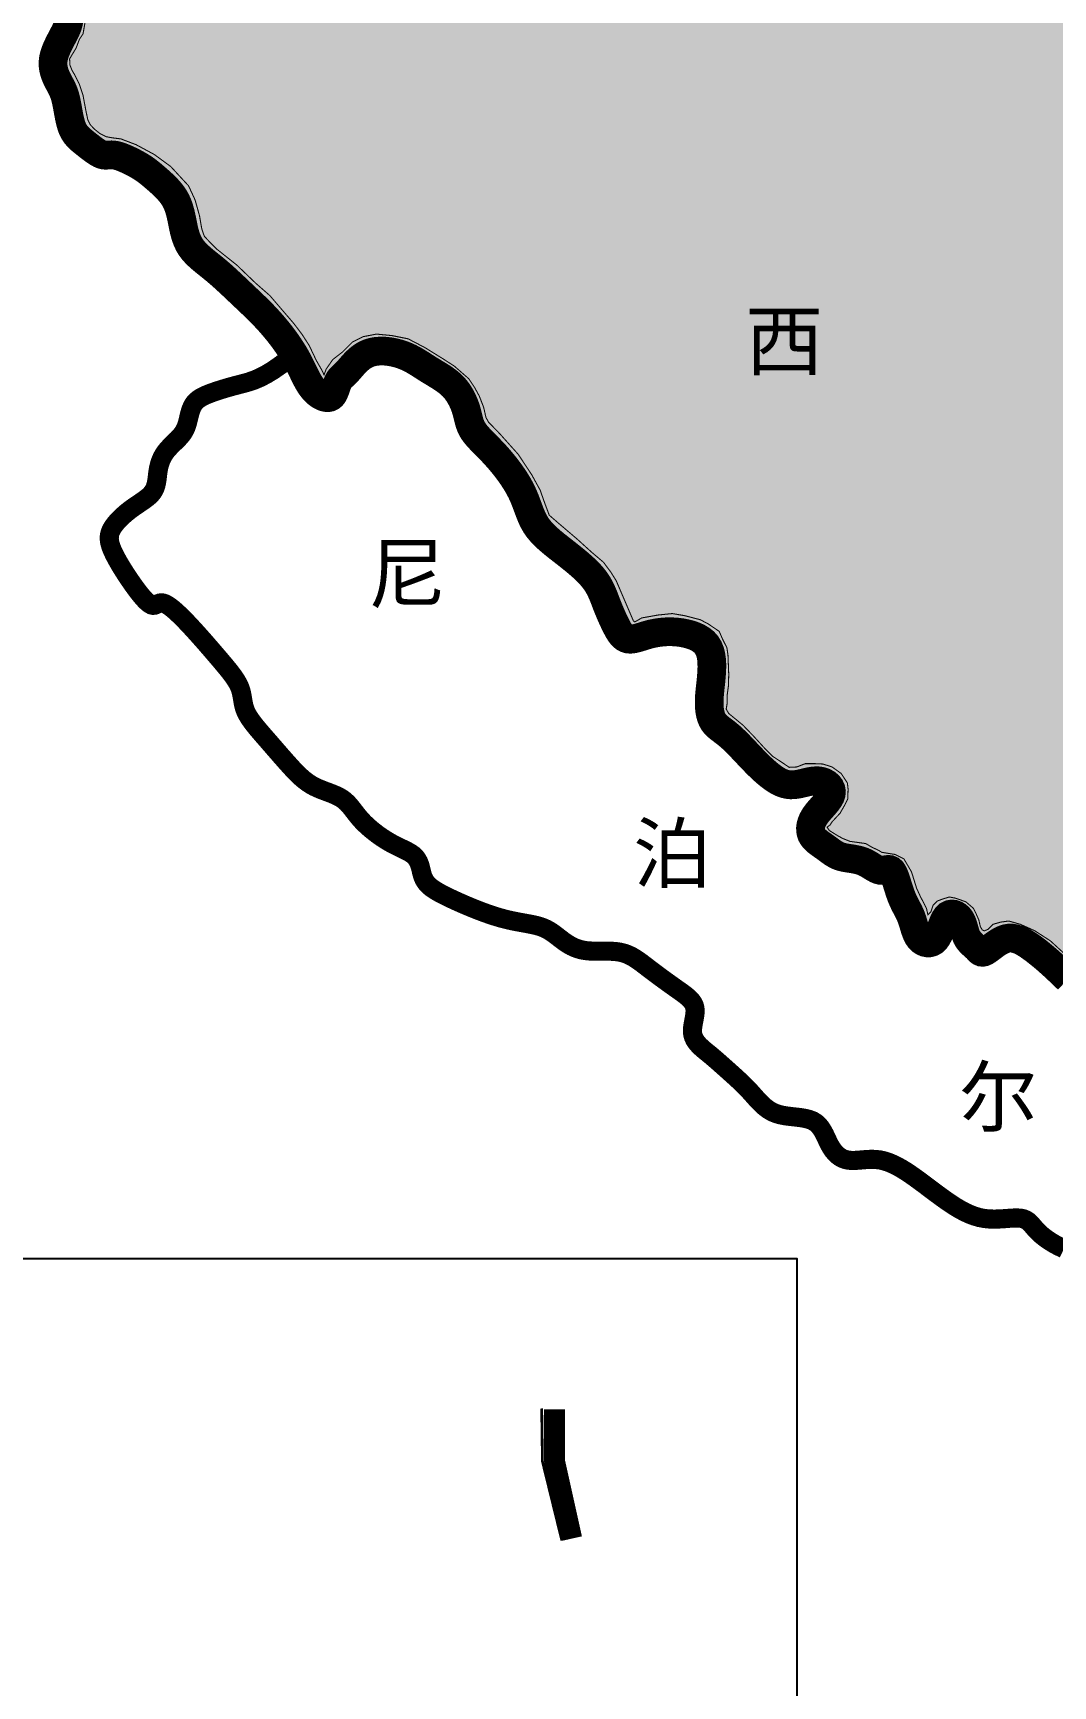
# Model space of a CAD drawing. Extents: x 13573007 to 22079938, y 2388446 to 8397471.
# Drawn here: x 14716112 to 15678597, y 3772441 to 5331814 of the extents above; entities that cross this region are included whole.
import ezdxf

# ---------------------------------------------------------------- set-up
doc = ezdxf.new("R2010")
doc.units = 0
doc.header["$MEASUREMENT"] = 0
doc.linetypes.add('ACAD_ISO10W100', pattern=[18.5, 12, -3, 0.5, -3])
for name, color, linetype in [('8大西北经济区', 221, 'CONTINUOUS'), ('BOUNDY', 13, 'CONTINUOUS'), ('TUKUANG', 7, 'CONTINUOUS'), ('注记', 7, 'CONTINUOUS'), ('片区', 3, 'CONTINUOUS'), ('边界', 7, 'CONTINUOUS')]:
    doc.layers.add(name, color=color, linetype=linetype)
doc.styles.get("Standard").update_dxf_attribs({"font": 'simhei.ttf'})

msp = doc.modelspace()

# ---------------------------------------------------------------- hatches: boundary and pattern name
at = {"layer": '8大西北经济区'}
msp.add_hatch(color=256, dxfattribs=at).paths.add_polyline_path([(14919153, 5755068), (14888689, 5726033), (14862368, 5722660), (14855619, 5671392), (14852221, 5640701), (14863694, 5574593), (14871793, 5548959), (14867743, 5487573), (14856945, 5457217), (14838723, 5446424), (14811727, 5436305), (14789456, 5464637), (14775958, 5497691), (14748962, 5484200), (14744913, 5424163), (14770211, 5389272), (14753744, 5374636), (14752394, 5349002), (14744295, 5319321), (14744295, 5290314), (14759818, 5242419), (14788838, 5225555), (14835406, 5197898), (14854978, 5172264), (14866451, 5129766), (14890072, 5106156), (14944760, 5054777), (14964517, 5032272), (14990837, 4996520), (15013784, 5016083), (15039430, 5038344), (15074524, 5028899), (15115018, 5006639), (15130541, 4970212), (15150223, 4938254), (15175195, 4900478), (15192067, 4880241), (15202865, 4868773), (15217713, 4850559), (15256182, 4802665), (15281153, 4770960), (15306124, 4773658), (15335549, 4777975), (15354222, 4759914), (15356247, 4706623), (15372444, 4679640), (15397415, 4651308), (15427111, 4629721), (15464230, 4630396), (15472329, 4618928), (15460180, 4591945), (15460855, 4572383), (15499083, 4560372), (15515709, 4546493), (15531906, 4542445), (15543379, 4512764), (15560927, 4489829), (15577974, 4509044), (15592647, 4503995), (15601420, 4491852), (15617618, 4473639), (15638519, 4487047), (15645288, 4478361), (15670934, 4466893), (15689831, 4449354), (15712778, 4436537), (15735724, 4425069), (15780942, 4412253), (15811312, 4424395), (15856153, 4411534), (15887873, 4413558), (15909469, 4419629), (15925667, 4417605), (15937815, 4406138), (15947263, 4385226), (15942539, 4359592), (15934440, 4321816), (15942539, 4296857), (15961436, 4279318), (15978308, 4333958), (15989782, 4350823), (16022851, 4371734), (16052547, 4391972), (16074143, 4400066), (16100464, 4404114), (16131509, 4391972), (16163229, 4376456), (16200349, 4360941), (16217221, 4350823), (16258390, 4328562), (16287005, 4328659), (16310356, 4324514), (16331953, 4321141), (16340389, 4287744), (16347812, 4239849), (16376833, 4229056), (16393705, 4204097), (16388981, 4158901), (16396405, 4127196), (16449721, 4115053), (16482791, 4111681), (16544207, 4103586), (16602922, 4104260), (16626423, 4119683), (16657245, 4150230), (16699763, 4181935), (16749031, 4188680), (16778051, 4200148), (16816520, 4210941), (16871862, 4243995), (16900882, 4258161), (16940026, 4262209), (16962972, 4256138), (16996042, 4252765), (17014004, 4244767), (17042230, 4227405), (17064881, 4204870), (17091877, 4183958), (17118198, 4164396), (17150556, 4178098), (17155972, 4193795), (17155972, 4226271), (17173842, 4249004), (17188463, 4264159), (17210124, 4267407), (17226369, 4257123), (17235034, 4239261), (17257556, 4231503), (17273577, 4204599), (17286825, 4217292), (17296402, 4235671), (17302531, 4230693), (17309426, 4201211), (17321619, 4195947), (17341220, 4195468), (17356543, 4209635), (17351125, 4240669), (17351125, 4268166), (17359042, 4285268), (17359607, 4314544), (17379526, 4328328), (17395232, 4297314), (17400978, 4318756), (17405309, 4346838), (17407224, 4356027), (17428357, 4369164), (17428719, 4400854), (17432893, 4460390), (17430554, 4501676), (17431361, 4547686), (17432893, 4587506), (17430978, 4616222), (17424732, 4632736), (17412234, 4660209), (17402235, 4678941), (17394736, 4700170), (17395986, 4706414), (17407227, 4707261), (17421783, 4703049), (17433275, 4710324), (17423483, 4728892), (17405694, 4746697), (17388457, 4763544), (17377348, 4788048), (17375988, 4821303), (17367239, 4863761), (17353491, 4889986), (17330994, 4913713), (17308496, 4926200), (17285999, 4932444), (17258097, 4935177), (17252320, 4922132), (17248504, 4899976), (17238841, 4883425), (17229427, 4865033), (17184003, 4853576), (17157029, 4858785), (17151252, 4849375), (17154034, 4828204), (17154248, 4810668), (17127289, 4819649), (17112270, 4833790), (17092272, 4847527), (17078524, 4850025), (17067275, 4838786), (17074870, 4818366), (17023425, 4835913), (17003533, 4840034), (16980206, 4847889), (16977286, 4873751), (16984253, 4904396), (16973537, 4923703), (16952289, 4931196), (16931042, 4948679), (16931764, 4951603), (16918016, 4977827), (16890519, 5004052), (16855523, 5005301), (16816778, 4992813), (16795530, 4992813), (16769658, 5003010), (16737456, 5006940), (16703516, 5028235), (16671957, 5043830), (16629300, 5057750), (16586757, 5076914), (16566190, 5090028), (16537467, 5091446), (16495566, 5131428), (16475569, 5158901), (16469319, 5175135), (16468070, 5182628), (16461342, 5184301), (16433149, 5182848), (16404168, 5177902), (16378251, 5175547), (16342437, 5191561), (16327608, 5213023), (16325108, 5242994), (16307947, 5259620), (16293862, 5282955), (16283870, 5308754), (16265478, 5342178), (16267150, 5362567), (16292564, 5378945), (16297612, 5412829), (16289929, 5433385), (16299928, 5449619), (16312683, 5480019), (16285291, 5492000), (16288437, 5514324), (16282290, 5545312), (16285919, 5561182), (16300969, 5566163), (16319576, 5572099), (16329473, 5581596), (16337391, 5611670), (16334190, 5633558), (16317200, 5642139), (16300573, 5656384), (16306739, 5670743), (16328953, 5680671), (16309891, 5703738), (16295537, 5709887), (16274520, 5719110), (16231715, 5733969), (16205952, 5760951), (16186729, 5774017), (16135722, 5779909), (16099654, 5783656), (16052806, 5789132), (15995404, 5794050), (15958421, 5794895), (15914677, 5792397), (15893429, 5781158), (15876704, 5761124), (15847123, 5744459), (15807448, 5730973), (15776253, 5756239), (15738479, 5756823), (15679705, 5752436), (15644356, 5742309), (15607380, 5735483), (15589340, 5739581), (15552848, 5748187), (15531528, 5755564), (15494216, 5772366), (15474946, 5815397), (15450321, 5831603), (15430467, 5837736), (15408809, 5842787), (15391844, 5836654), (15370186, 5824387), (15338420, 5807790), (15316401, 5799492), (15284238, 5806199), (15241743, 5832423), (15224245, 5839916), (15199632, 5847180), (15176751, 5864891), (15155504, 5872384), (15129965, 5867385), (15111759, 5853652), (15093233, 5833920), (15074894, 5814134), (15057428, 5792894), (15037632, 5766998), (15030937, 5761469), (14997751, 5750995), (14977374, 5750995), (14944479, 5753613), (14924393, 5755941), (14911783, 5735018)])

# ---------------------------------------------------------------- linework, layer by layer
at = {"layer": 'BOUNDY', "linetype": 'Continuous', "ltscale": 5, "const_width": 27075, "flags": 128}
msp.add_lwpolyline([(14750024, 5345818), (14749960, 5344106), (14749750, 5342403), (14749388, 5340700), (14748884, 5338986), (14748253, 5337252), (14747508, 5335486), (14746665, 5333677), (14745736, 5331814), (14744736, 5329888), (14743680, 5327886), (14742584, 5325803), (14741472, 5323655), (14740371, 5321460), (14739307, 5319238), (14738308, 5317009), (14737400, 5314793), (14736609, 5312609), (14735962, 5310477), (14735480, 5308413), (14735158, 5306417), (14734985, 5304486), (14734950, 5302615), (14735043, 5300800), (14735253, 5299039), (14735569, 5297327), (14735980, 5295660), (14736475, 5294035), (14737045, 5292446), (14737678, 5290889), (14738364, 5289358), (14739093, 5287848), (14739853, 5286354), (14740634, 5284871), (14741425, 5283394), (14742218, 5281911), (14743005, 5280388), (14743782, 5278783), (14744543, 5277056), (14745283, 5275167), (14745996, 5273073), (14746677, 5270735), (14747322, 5268111), (14747929, 5265182), (14748517, 5262012), (14749108, 5258686), (14749726, 5255288), (14750394, 5251905), (14751134, 5248622), (14751970, 5245523), (14752924, 5242694), (14754015, 5240197), (14755242, 5237999), (14756600, 5236047), (14758084, 5234284), (14759689, 5232657), (14761410, 5231109), (14763241, 5229586), (14765177, 5228032), (14767207, 5226412), (14769303, 5224759), (14771427, 5223127), (14773545, 5221569), (14775620, 5220138), (14777617, 5218888), (14779501, 5217872), (14781236, 5217142), (14782803, 5216730), (14784250, 5216577), (14785639, 5216600), (14787035, 5216720), (14788502, 5216854), (14790104, 5216920), (14791904, 5216838), (14793966, 5216526), (14796331, 5215925), (14798948, 5215059), (14801741, 5213978), (14804637, 5212728), (14807561, 5211358), (14810439, 5209915), (14813196, 5208447), (14815757, 5207002), (14818070, 5205614), (14820169, 5204269), (14822108, 5202937), (14823942, 5201591), (14825727, 5200202), (14827519, 5198742), (14829371, 5197183), (14831340, 5195496), (14833462, 5193661), (14835702, 5191684), (14838007, 5189580), (14840323, 5187363), (14842595, 5185046), (14844772, 5182645), (14846799, 5180172), (14848622, 5177642), (14850203, 5175067), (14851557, 5172442), (14852715, 5169759), (14853708, 5167014), (14854566, 5164197), (14855319, 5161302), (14855999, 5158323), (14856635, 5155252), (14857260, 5152088), (14857916, 5148857), (14858648, 5145591), (14859498, 5142321), (14860513, 5139080), (14861734, 5135899), (14863208, 5132810), (14864977, 5129845), (14867071, 5127024), (14869463, 5124326), (14872109, 5121716), (14874968, 5119161), (14877997, 5116627), (14881154, 5114080), (14884395, 5111487), (14887679, 5108814), (14890969, 5106036), (14894260, 5103161), (14897552, 5100204), (14900843, 5097181), (14904135, 5094109), (14907427, 5091002), (14910720, 5087878), (14914014, 5084752), (14917308, 5081635), (14920599, 5078514), (14923883, 5075372), (14927157, 5072190), (14930416, 5068953), (14933658, 5065641), (14936877, 5062238), (14940072, 5058725), (14943234, 5055092), (14946343, 5051358), (14949378, 5047551), (14952315, 5043696), (14955131, 5039819), (14957803, 5035947), (14960309, 5032107), (14962626, 5028325), (14964739, 5024626), (14966667, 5021032), (14968437, 5017562), (14970076, 5014236), (14971612, 5011075), (14973071, 5008098), (14974480, 5005326), (14975868, 5002778), (14977256, 5000469), (14978651, 4998392), (14980055, 4996532), (14981472, 4994877), (14982901, 4993414), (14984347, 4992129), (14985812, 4991009), (14987297, 4990041), (14988800, 4989219), (14990306, 4988562), (14991794, 4988098), (14993243, 4987853), (14994633, 4987856), (14995942, 4988131), (14997152, 4988708), (14998240, 4989612), (14999195, 4990853), (15000035, 4992373), (15000786, 4994095), (15001476, 4995942), (15002130, 4997840), (15002775, 4999711), (15003438, 5001479), (15004145, 5003068), (15004921, 5004427), (15005777, 5005606), (15006726, 5006678), (15007778, 5007719), (15008942, 5008802), (15010231, 5010003), (15011655, 5011395), (15013224, 5013053), (15014951, 5015022), (15016851, 5017231), (15018943, 5019578), (15021244, 5021962), (15023773, 5024283), (15026547, 5026439), (15029583, 5028328), (15032900, 5029851), (15036501, 5030929), (15040333, 5031574), (15044328, 5031822), (15048420, 5031708), (15052539, 5031268), (15056620, 5030537), (15060594, 5029551), (15064395, 5028346), (15067971, 5026955), (15071345, 5025407), (15074556, 5023733), (15077643, 5021958), (15080644, 5020113), (15083598, 5018225), (15086546, 5016323), (15089525, 5014434), (15092562, 5012578), (15095632, 5010734), (15098699, 5008872), (15101725, 5006962), (15104674, 5004974), (15107506, 5002878), (15110187, 5000644), (15112678, 4998241), (15114949, 4995652), (15117001, 4992907), (15118840, 4990049), (15120473, 4987120), (15121908, 4984163), (15123152, 4981219), (15124212, 4978333), (15125095, 4975545), (15125818, 4972888), (15126438, 4970348), (15127023, 4967900), (15127640, 4965519), (15128356, 4963181), (15129239, 4960861), (15130355, 4958534), (15131772, 4956176), (15133540, 4953761), (15135637, 4951265), (15138025, 4948663), (15140665, 4945930), (15143517, 4943041), (15146544, 4939971), (15149707, 4936696), (15152965, 4933190), (15156280, 4929439), (15159602, 4925473), (15162883, 4921334), (15166071, 4917061), (15169118, 4912695), (15171972, 4908279), (15174586, 4903851), (15176907, 4899453), (15178910, 4895122), (15180656, 4890873), (15182232, 4886721), (15183722, 4882676), (15185211, 4878752), (15186786, 4874961), (15188530, 4871316), (15190530, 4867828), (15192851, 4864503), (15195481, 4861318), (15198387, 4858244), (15201539, 4855249), (15204903, 4852304), (15208448, 4849379), (15212143, 4846442), (15215955, 4843466), (15219847, 4840425), (15223765, 4837326), (15227647, 4834181), (15231434, 4831003), (15235064, 4827803), (15238478, 4824594), (15241615, 4821388), (15244415, 4818198), (15246836, 4815035), (15248913, 4811899), (15250699, 4808792), (15252247, 4805713), (15253611, 4802662), (15254843, 4799640), (15255998, 4796646), (15257127, 4793681), (15258275, 4790747), (15259447, 4787853), (15260636, 4785013), (15261838, 4782239), (15263047, 4779542), (15264258, 4776937), (15265466, 4774434), (15266666, 4772046), (15267856, 4769788), (15269056, 4767689), (15270287, 4765777), (15271574, 4764084), (15272939, 4762639), (15274404, 4761472), (15275994, 4760614), (15277731, 4760095), (15279632, 4759930), (15281697, 4760078), (15283917, 4760482), (15286286, 4761084), (15288797, 4761828), (15291443, 4762657), (15294217, 4763514), (15297111, 4764342), (15300121, 4765092), (15303244, 4765741), (15306481, 4766273), (15309831, 4766671), (15313295, 4766920), (15316872, 4767004), (15320562, 4766907), (15324366, 4766614), (15328268, 4766105), (15332201, 4765362), (15336079, 4764359), (15339822, 4763074), (15343344, 4761483), (15346563, 4759565), (15349396, 4757296), (15351759, 4754652), (15353594, 4751628), (15354940, 4748283), (15355860, 4744693), (15356419, 4740936), (15356680, 4737086), (15356706, 4733220), (15356562, 4729416), (15356312, 4725748), (15356010, 4722277), (15355683, 4718992), (15355349, 4715867), (15355025, 4712876), (15354729, 4709991), (15354479, 4707185), (15354292, 4704433), (15354187, 4701707), (15354180, 4698989), (15354287, 4696298), (15354522, 4693659), (15354899, 4691100), (15355433, 4688647), (15356137, 4686327), (15357026, 4684167), (15358115, 4682192), (15359413, 4680416), (15360913, 4678791), (15362601, 4677255), (15364465, 4675745), (15366492, 4674200), (15368671, 4672557), (15370987, 4670755), (15373429, 4668731), (15375982, 4666443), (15378623, 4663924), (15381328, 4661227), (15384071, 4658407), (15386828, 4655515), (15389574, 4652605), (15392285, 4649731), (15394934, 4646945), (15397505, 4644292), (15400000, 4641779), (15402432, 4639403), (15404810, 4637164), (15407146, 4635060), (15409449, 4633088), (15411731, 4631248), (15414003, 4629537), (15416276, 4627957), (15418566, 4626531), (15420890, 4625283), (15423267, 4624238), (15425714, 4623421), (15428247, 4622858), (15430885, 4622574), (15433644, 4622594), (15436533, 4622923), (15439525, 4623485), (15442582, 4624183), (15445669, 4624921), (15448748, 4625602), (15451784, 4626130), (15454739, 4626408), (15457577, 4626339), (15460257, 4625852), (15462719, 4624969), (15464899, 4623736), (15466733, 4622199), (15468157, 4620406), (15469107, 4618404), (15469518, 4616237), (15469327, 4613954), (15468501, 4611594), (15467134, 4609175), (15465353, 4606706), (15463283, 4604199), (15461050, 4601663), (15458781, 4599109), (15456602, 4596548), (15454637, 4593990), (15452993, 4591446), (15451689, 4588934), (15450721, 4586472), (15450089, 4584076), (15449791, 4581766), (15449823, 4579559), (15450185, 4577473), (15450874, 4575525), (15451880, 4573728), (15453160, 4572066), (15454663, 4570517), (15456337, 4569062), (15458132, 4567677), (15459995, 4566342), (15461877, 4565035), (15463725, 4563735), (15465503, 4562428), (15467230, 4561129), (15468940, 4559862), (15470666, 4558650), (15472442, 4557516), (15474301, 4556482), (15476278, 4555573), (15478406, 4554811), (15480707, 4554206), (15483154, 4553721), (15485713, 4553302), (15488344, 4552900), (15491010, 4552463), (15493676, 4551938), (15496302, 4551276), (15498853, 4550424), (15501298, 4549352), (15503633, 4548122), (15505862, 4546813), (15507988, 4545508), (15510014, 4544288), (15511944, 4543235), (15513781, 4542430), (15515529, 4541955), (15517190, 4541854), (15518769, 4542026), (15520270, 4542333), (15521695, 4542637), (15523050, 4542798), (15524337, 4542680), (15525560, 4542143), (15526724, 4541049), (15527833, 4539304), (15528902, 4536983), (15529947, 4534209), (15530983, 4531102), (15532027, 4527781), (15533094, 4524369), (15534200, 4520984), (15535360, 4517748), (15536585, 4514753), (15537856, 4511977), (15539147, 4509371), (15540435, 4506887), (15541695, 4504473), (15542901, 4502081), (15544030, 4499660), (15545055, 4497162), (15545965, 4494555), (15546795, 4491878), (15547593, 4489186), (15548408, 4486537), (15549286, 4483988), (15550275, 4481595), (15551425, 4479414), (15552781, 4477503), (15554376, 4475914), (15556166, 4474685), (15558096, 4473848), (15560104, 4473439), (15562134, 4473491), (15564127, 4474037), (15566023, 4475112), (15567766, 4476748), (15569313, 4478948), (15570694, 4481590), (15571959, 4484519), (15573155, 4487581), (15574330, 4490622), (15575531, 4493487), (15576807, 4496022), (15578206, 4498073), (15579759, 4499520), (15581431, 4500378), (15583171, 4500697), (15584928, 4500527), (15586648, 4499917), (15588282, 4498918), (15589778, 4497577), (15591083, 4495947), (15592165, 4494076), (15593056, 4492021), (15593808, 4489838), (15594474, 4487585), (15595103, 4485318), (15595749, 4483093), (15596461, 4480967), (15597292, 4478998), (15598278, 4477228), (15599394, 4475644), (15600603, 4474220), (15601865, 4472929), (15603141, 4471744), (15604393, 4470640), (15605581, 4469588), (15606666, 4468563), (15607625, 4467553), (15608498, 4466603), (15609339, 4465773), (15610204, 4465124), (15611146, 4464716), (15612222, 4464610), (15613485, 4464865), (15614991, 4465542), (15616778, 4466670), (15618825, 4468154), (15621091, 4469869), (15623537, 4471688), (15626126, 4473486), (15628818, 4475137), (15631573, 4476514), (15634354, 4477493), (15637129, 4477974), (15639903, 4477972), (15642688, 4477527), (15645497, 4476679), (15648341, 4475469), (15651233, 4473939), (15654186, 4472129), (15657212, 4470079), (15660316, 4467830), (15663478, 4465416), (15666667, 4462872), (15669857, 4460229), (15673018, 4457523), (15676123, 4454787), (15679142, 4452055), (15682047, 4449359), (15684821, 4446728), (15687490, 4444165), (15690092, 4441665), (15692663, 4439225)], dxfattribs=at)
at = {"layer": 'BOUNDY', "linetype": 'Continuous', "ltscale": 5, "const_width": 18050}
msp.add_lwpolyline([(14958433, 5025447), (14950054, 5018888), (14942609, 5013699), (14935985, 5009686), (14930072, 5006651), (14924757, 5004399), (14919929, 5002735), (14915478, 5001462), (14911290, 5000386), (14907273, 4999341), (14903412, 4998297), (14899708, 4997253), (14896165, 4996209), (14892786, 4995164), (14889572, 4994120), (14886527, 4993076), (14883654, 4992032), (14880955, 4990983), (14878436, 4989907), (14876102, 4988777), (14873958, 4987565), (14872010, 4986244), (14870264, 4984787), (14868725, 4983168), (14867397, 4981357), (14866281, 4979342), (14865347, 4977159), (14864560, 4974855), (14863885, 4972481), (14863286, 4970086), (14862727, 4967717), (14862174, 4965425), (14861591, 4963257), (14860947, 4961252), (14860227, 4959392), (14859420, 4957653), (14858514, 4956006), (14857500, 4954424), (14856366, 4952881), (14855102, 4951348), (14853696, 4949799), (14852146, 4948210), (14850484, 4946575), (14848752, 4944892), (14846990, 4943156), (14845238, 4941366), (14843539, 4939519), (14841932, 4937613), (14840458, 4935644), (14839150, 4933610), (14838005, 4931514), (14837013, 4929358), (14836162, 4927145), (14835442, 4924877), (14834841, 4922558), (14834349, 4920190), (14833956, 4917776), (14833641, 4915321), (14833357, 4912845), (14833045, 4910368), (14832649, 4907914), (14832112, 4905502), (14831376, 4903157), (14830384, 4900898), (14829079, 4898748), (14827421, 4896719), (14825443, 4894788), (14823192, 4892923), (14820718, 4891090), (14818070, 4889257), (14815297, 4887392), (14812448, 4885461), (14809571, 4883432), (14806715, 4881283), (14803921, 4879027), (14801231, 4876690), (14798685, 4874295), (14796324, 4871868), (14794189, 4869433), (14792321, 4867014), (14790760, 4864636), (14789541, 4862311), (14788674, 4860002), (14788160, 4857661), (14788002, 4855238), (14788204, 4852685), (14788768, 4849952), (14789696, 4846990), (14790992, 4843752), (14792649, 4840206), (14794621, 4836402), (14796854, 4832408), (14799295, 4828291), (14801887, 4824120), (14804578, 4819963), (14807312, 4815887), (14810035, 4811961), (14812699, 4808248), (14815279, 4804800), (14817755, 4801661), (14820109, 4798879), (14822321, 4796499), (14824372, 4794568), (14826244, 4793132), (14827918, 4792237), (14829387, 4791898), (14830701, 4792005), (14831922, 4792416), (14833114, 4792991), (14834338, 4793587), (14835657, 4794064), (14837135, 4794280), (14838833, 4794093), (14840801, 4793391), (14843038, 4792175), (14845531, 4790475), (14848267, 4788321), (14851231, 4785742), (14854410, 4782770), (14857791, 4779433), (14861359, 4775761), (14865096, 4771791), (14868958, 4767585), (14872896, 4763210), (14876861, 4758734), (14880804, 4754226), (14884677, 4749753), (14888430, 4745384), (14892014, 4741186), (14895386, 4737212), (14898520, 4733455), (14901399, 4729895), (14904003, 4726508), (14906313, 4723274), (14908311, 4720171), (14909976, 4717176), (14911290, 4714268), (14912253, 4711426), (14912944, 4708630), (14913461, 4705861), (14913902, 4703100), (14914365, 4700329), (14914947, 4697528), (14915747, 4694677), (14916863, 4691759), (14918368, 4688758), (14920234, 4685678), (14922411, 4682528), (14924846, 4679315), (14927488, 4676048), (14930286, 4672734), (14933186, 4669383), (14936139, 4666001), (14939098, 4662600), (14942050, 4659196), (14944985, 4655808), (14947896, 4652455), (14950774, 4649157), (14953611, 4645933), (14956399, 4642800), (14959130, 4639780), (14961802, 4636888), (14964442, 4634134), (14967082, 4631528), (14969755, 4629076), (14972492, 4626788), (14975328, 4624671), (14978295, 4622734), (14981424, 4620984), (14984734, 4619419), (14988174, 4617996), (14991679, 4616660), (14995184, 4615356), (14998624, 4614031), (15001934, 4612630), (15005047, 4611098), (15007899, 4609381), (15010449, 4607439), (15012751, 4605284), (15014884, 4602944), (15016927, 4600447), (15018960, 4597819), (15021060, 4595088), (15023308, 4592281), (15025781, 4589425), (15028538, 4586548), (15031551, 4583682), (15034770, 4580859), (15038148, 4578112), (15041634, 4575475), (15045180, 4572978), (15048737, 4570656), (15052256, 4568540), (15055691, 4566651), (15059009, 4564958), (15062180, 4563417), (15065174, 4561985), (15067961, 4560618), (15070512, 4559273), (15072796, 4557906), (15074783, 4556474), (15076455, 4554943), (15077838, 4553319), (15078971, 4551620), (15079892, 4549860), (15080638, 4548057), (15081249, 4546227), (15081761, 4544386), (15082214, 4542551), (15082645, 4540734), (15083096, 4538939), (15083606, 4537166), (15084217, 4535415), (15084970, 4533686), (15085904, 4531978), (15087062, 4530292), (15088484, 4528628), (15090208, 4526982), (15092258, 4525335), (15094657, 4523668), (15097426, 4521956), (15100586, 4520180), (15104160, 4518316), (15108170, 4516344), (15112637, 4514241), (15117564, 4511998), (15122881, 4509661), (15128496, 4507286), (15134322, 4504930), (15140267, 4502649), (15146242, 4500502), (15152157, 4498546), (15157923, 4496837), (15163461, 4495413), (15168747, 4494234), (15173766, 4493239), (15178504, 4492370), (15182949, 4491566), (15187086, 4490767), (15190902, 4489914), (15194383, 4488947), (15197528, 4487820), (15200378, 4486540), (15202989, 4485129), (15205414, 4483610), (15207710, 4482004), (15209929, 4480332), (15212126, 4478617), (15214356, 4476881), (15216667, 4475146), (15219091, 4473451), (15221650, 4471831), (15224371, 4470325), (15227276, 4468972), (15230391, 4467809), (15233739, 4466874), (15237347, 4466206), (15241221, 4465822), (15245310, 4465659), (15249543, 4465633), (15253851, 4465659), (15258165, 4465654), (15262415, 4465533), (15266532, 4465214), (15270447, 4464611), (15274111, 4463662), (15277555, 4462383), (15280831, 4460811), (15283989, 4458985), (15287083, 4456941), (15290162, 4454717), (15293280, 4452350), (15296487, 4449878), (15299819, 4447335), (15303256, 4444750), (15306761, 4442146), (15310296, 4439548), (15313826, 4436982), (15317313, 4434472), (15320721, 4432042), (15324014, 4429719), (15327151, 4427514), (15330088, 4425393), (15332774, 4423311), (15335161, 4421220), (15337199, 4419075), (15338840, 4416829), (15340035, 4414436), (15340734, 4411851), (15340921, 4409043), (15340702, 4406050), (15340216, 4402926), (15339602, 4399726), (15338999, 4396505), (15338546, 4393316), (15338382, 4390214), (15338644, 4387254), (15339436, 4384477), (15340709, 4381876), (15342380, 4379434), (15344363, 4377130), (15346575, 4374946), (15348932, 4372863), (15351348, 4370861), (15353740, 4368922), (15356041, 4367026), (15358264, 4365154), (15360439, 4363288), (15362593, 4361409), (15364759, 4359497), (15366966, 4357533), (15369243, 4355498), (15371622, 4353374), (15374121, 4351145), (15376727, 4348809), (15379415, 4346371), (15382159, 4343831), (15384937, 4341194), (15387722, 4338461), (15390491, 4335636), (15393219, 4332722), (15395896, 4329731), (15398564, 4326725), (15401282, 4323772), (15404105, 4320945), (15407092, 4318314), (15410300, 4315949), (15413784, 4313921), (15417604, 4312301), (15421786, 4311127), (15426240, 4310304), (15430847, 4309703), (15435486, 4309198), (15440038, 4308660), (15444384, 4307961), (15448402, 4306975), (15451975, 4305572), (15455016, 4303662), (15457577, 4301304), (15459747, 4298593), (15461612, 4295623), (15463260, 4292490), (15464777, 4289288), (15466250, 4286115), (15467767, 4283063), (15469402, 4280217), (15471181, 4277613), (15473118, 4275276), (15475227, 4273230), (15477521, 4271499), (15480013, 4270108), (15482718, 4269082), (15485649, 4268444), (15488812, 4268197), (15492188, 4268252), (15495748, 4268497), (15499467, 4268821), (15503316, 4269112), (15507268, 4269260), (15511297, 4269151), (15515375, 4268676), (15519477, 4267750), (15523590, 4266399), (15527703, 4264678), (15531805, 4262643), (15535886, 4260346), (15539933, 4257842), (15543938, 4255186), (15547887, 4252432), (15551777, 4249628), (15555620, 4246791), (15559436, 4243932), (15563244, 4241062), (15567063, 4238192), (15570911, 4235333), (15574809, 4232496), (15578775, 4229691), (15582825, 4226938), (15586965, 4224282), (15591197, 4221778), (15595525, 4219481), (15599950, 4217445), (15604476, 4215725), (15609106, 4214374), (15613842, 4213448), (15618672, 4212973), (15623527, 4212864), (15628322, 4213012), (15632972, 4213303), (15637394, 4213627), (15641503, 4213872), (15645215, 4213927), (15648445, 4213680), (15651145, 4213045), (15653409, 4212034), (15655368, 4210686), (15657154, 4209039), (15658896, 4207131), (15660724, 4205000), (15662771, 4202684), (15665166, 4200221), (15668016, 4197651), (15671331, 4195022), (15675098, 4192381), (15679303, 4189779), (15683933, 4187263), (15688974, 4184884)], dxfattribs=at)
at = {"layer": 'BOUNDY', "linetype": 'Continuous', "const_width": 19656}
msp.add_lwpolyline([(15224518, 3911427), (15208238, 3984601), (15208238, 4033368)], dxfattribs=at)
at = {"layer": 'TUKUANG'}
msp.add_lwpolyline([(13573007, 2388446), (15437310, 2388446), (15437310, 4175276), (13573007, 4175276)], close=True, dxfattribs=at)
at = {"layer": '片区', "color": 51, "const_width": 1000, "flags": 128}
msp.add_lwpolyline([(14765714, 5345125), (14763311, 5331061), (14759867, 5325912), (14756783, 5317682), (14753006, 5311506), (14750603, 5307383), (14750950, 5301549), (14753006, 5296407), (14755061, 5292977), (14759854, 5283433), (14763284, 5273134), (14764659, 5265588), (14766034, 5258385), (14767756, 5250148), (14770159, 5245341), (14773937, 5241226), (14779090, 5237111), (14785271, 5234023), (14790757, 5232988), (14799007, 5231961), (14813424, 5226470), (14830591, 5217205), (14846050, 5205887), (14862870, 5187701), (14869051, 5174314), (14873176, 5159565), (14875352, 5146972), (14877754, 5140103), (14882560, 5134961), (14889782, 5127751), (14908324, 5113002), (14925838, 5096185), (14939562, 5084175), (14962229, 5057758), (14969784, 5047802), (14976659, 5037168), (14983521, 5022754), (14989021, 5013148), (14990729, 5009375), (14992798, 5014867), (14998979, 5023789), (15008244, 5030992), (15017521, 5040256), (15027814, 5045406), (15040175, 5047802), (15054606, 5046433), (15070051, 5043345), (15085856, 5035107), (15103023, 5024473), (15113663, 5017613), (15127332, 5005665), (15132832, 4997427), (15137291, 4989197), (15141416, 4978556), (15143472, 4969292), (15145874, 4964835), (15156527, 4953851), (15174041, 4934296), (15186737, 4915082), (15194639, 4900668), (15198764, 4889000), (15203223, 4876990), (15211126, 4870129), (15229668, 4854347), (15243137, 4842134), (15254471, 4832527), (15261346, 4823263), (15266498, 4815025), (15282638, 4777283), (15284013, 4776257), (15290527, 4780029), (15305986, 4782775), (15319375, 4784144), (15331389, 4782091), (15345820, 4778310), (15353028, 4774538), (15363668, 4767335), (15366765, 4760131), (15370890, 4751894), (15371918, 4745033), (15372652, 4726590), (15372305, 4715606), (15371277, 4708061), (15371277, 4700166), (15370249, 4693990), (15372652, 4689875), (15386041, 4678891), (15395666, 4668942), (15406652, 4656932), (15414208, 4649387), (15423139, 4643553), (15429653, 4639088), (15436862, 4639430), (15444765, 4642518), (15454376, 4642518), (15461598, 4642176), (15470182, 4639430), (15478765, 4633254), (15484599, 4624332), (15485280, 4618506), (15484946, 4609241), (15481849, 4603065), (15477737, 4595854), (15470275, 4587764), (15468219, 4584676), (15465469, 4582615), (15467525, 4579527), (15475762, 4574385), (15480234, 4571981), (15487095, 4569236), (15501859, 4567174), (15507706, 4563744), (15514221, 4560656), (15516971, 4558944), (15523151, 4557910), (15529679, 4556883), (15537916, 4552768), (15545138, 4540416), (15549943, 4524975), (15553374, 4517422), (15559208, 4506104), (15560583, 4499928), (15563333, 4502666), (15565389, 4508842), (15569513, 4512965), (15575013, 4515018), (15580847, 4516737), (15586334, 4515711), (15596292, 4512280), (15603514, 4506104), (15605917, 4501297), (15608653, 4495121), (15610028, 4488944), (15611751, 4485856), (15613806, 4484829), (15617250, 4486198), (15622056, 4491006), (15629265, 4493059), (15636820, 4494094), (15647807, 4491006), (15661543, 4484829), (15676174, 4475378), (15700897, 4452727)], dxfattribs=at)
at = {"layer": '边界', "linetype": 'ACAD_ISO10W100', "ltscale": 0.5, "const_width": 4000, "flags": 128}
msp.add_lwpolyline([(14971193, 5035571), (14958602, 5025670), (14947991, 5017970), (14939100, 5012157), (14931667, 5007916), (14925430, 5004933), (14920129, 5002893), (14915502, 5001482), (14911290, 5000386), (14907273, 4999341), (14903412, 4998297), (14899708, 4997253), (14896165, 4996209), (14892786, 4995164), (14889572, 4994120), (14886527, 4993076), (14883654, 4992032), (14880955, 4990983), (14878436, 4989907), (14876102, 4988777), (14873958, 4987565), (14872010, 4986244), (14870264, 4984787), (14868725, 4983168), (14867397, 4981357), (14866281, 4979342), (14865347, 4977159), (14864560, 4974855), (14863885, 4972481), (14863286, 4970086), (14862727, 4967717), (14862174, 4965425), (14861591, 4963257), (14860947, 4961252), (14860227, 4959392), (14859420, 4957653), (14858514, 4956006), (14857500, 4954424), (14856366, 4952881), (14855102, 4951348), (14853696, 4949799), (14852146, 4948210), (14850484, 4946575), (14848752, 4944892), (14846990, 4943156), (14845238, 4941366), (14843539, 4939519), (14841932, 4937613), (14840458, 4935644), (14839150, 4933610), (14838005, 4931514), (14837013, 4929358), (14836162, 4927145), (14835442, 4924877), (14834841, 4922558), (14834349, 4920190), (14833956, 4917776), (14833641, 4915321), (14833357, 4912845), (14833045, 4910368), (14832649, 4907914), (14832112, 4905502), (14831376, 4903157), (14830384, 4900898), (14829079, 4898748), (14827421, 4896719), (14825443, 4894788), (14823192, 4892923), (14820718, 4891090), (14818070, 4889257), (14815297, 4887392), (14812448, 4885461), (14809571, 4883432), (14806715, 4881283), (14803921, 4879027), (14801231, 4876690), (14798685, 4874295), (14796324, 4871868), (14794189, 4869433), (14792321, 4867014), (14790760, 4864636), (14789541, 4862311), (14788674, 4860002), (14788160, 4857661), (14788002, 4855238), (14788204, 4852685), (14788768, 4849952), (14789696, 4846990), (14790992, 4843752), (14792649, 4840206), (14794621, 4836402), (14796854, 4832408), (14799295, 4828291), (14801887, 4824120), (14804578, 4819963), (14807312, 4815887), (14810035, 4811961), (14812699, 4808248), (14815279, 4804800), (14817755, 4801661), (14820109, 4798879), (14822321, 4796499), (14824372, 4794568), (14826244, 4793132), (14827918, 4792237), (14829387, 4791898), (14830701, 4792005), (14831922, 4792416), (14833114, 4792991), (14834338, 4793587), (14835657, 4794064), (14837135, 4794280), (14838833, 4794093), (14840801, 4793391), (14843038, 4792175), (14845531, 4790475), (14848267, 4788321), (14851231, 4785742), (14854410, 4782770), (14857791, 4779433), (14861359, 4775761), (14865096, 4771791), (14868958, 4767585), (14872896, 4763210), (14876861, 4758734), (14880804, 4754226), (14884677, 4749753), (14888430, 4745384), (14892014, 4741186), (14895386, 4737212), (14898520, 4733455), (14901399, 4729895), (14904003, 4726508), (14906313, 4723274), (14908311, 4720171), (14909976, 4717176), (14911290, 4714268), (14912253, 4711426), (14912944, 4708630), (14913461, 4705861), (14913902, 4703100), (14914365, 4700329), (14914947, 4697528), (14915747, 4694677), (14916863, 4691759), (14918368, 4688758), (14920234, 4685678), (14922411, 4682528), (14924846, 4679315), (14927488, 4676048), (14930286, 4672734), (14933186, 4669383), (14936139, 4666001), (14939098, 4662600), (14942050, 4659196), (14944985, 4655808), (14947896, 4652455), (14950774, 4649157), (14953611, 4645933), (14956399, 4642800), (14959130, 4639780), (14961802, 4636888), (14964442, 4634134), (14967082, 4631528), (14969755, 4629076), (14972492, 4626788), (14975328, 4624671), (14978295, 4622734), (14981424, 4620984), (14984734, 4619419), (14988174, 4617996), (14991679, 4616660), (14995184, 4615356), (14998624, 4614031), (15001934, 4612630), (15005047, 4611098), (15007899, 4609381), (15010449, 4607439), (15012751, 4605284), (15014884, 4602944), (15016927, 4600447), (15018960, 4597819), (15021060, 4595088), (15023308, 4592281), (15025781, 4589425), (15028538, 4586548), (15031551, 4583682), (15034770, 4580859), (15038148, 4578112), (15041634, 4575475), (15045180, 4572978), (15048737, 4570656), (15052256, 4568540), (15055691, 4566651), (15059009, 4564958), (15062180, 4563417), (15065174, 4561985), (15067961, 4560618), (15070512, 4559273), (15072796, 4557906), (15074783, 4556474), (15076455, 4554943), (15077838, 4553319), (15078971, 4551620), (15079892, 4549860), (15080638, 4548057), (15081249, 4546227), (15081761, 4544386), (15082214, 4542551), (15082645, 4540734), (15083096, 4538939), (15083606, 4537166), (15084217, 4535415), (15084970, 4533686), (15085904, 4531978), (15087062, 4530292), (15088484, 4528628), (15090208, 4526982), (15092258, 4525335), (15094657, 4523668), (15097426, 4521956), (15100586, 4520180), (15104160, 4518316), (15108170, 4516344), (15112637, 4514241), (15117564, 4511998), (15122881, 4509661), (15128496, 4507286), (15134322, 4504930), (15140267, 4502649), (15146242, 4500502), (15152157, 4498546), (15157923, 4496837), (15163461, 4495413), (15168747, 4494234), (15173766, 4493239), (15178504, 4492370), (15182949, 4491566), (15187086, 4490767), (15190902, 4489914), (15194383, 4488947), (15197528, 4487820), (15200378, 4486540), (15202989, 4485129), (15205414, 4483610), (15207710, 4482004), (15209929, 4480332), (15212126, 4478617), (15214356, 4476881), (15216667, 4475146), (15219091, 4473451), (15221650, 4471831), (15224371, 4470325), (15227276, 4468972), (15230391, 4467809), (15233739, 4466874), (15237347, 4466206), (15241221, 4465822), (15245310, 4465659), (15249543, 4465633), (15253851, 4465659), (15258165, 4465654), (15262415, 4465533), (15266532, 4465214), (15270447, 4464611), (15274111, 4463662), (15277555, 4462383), (15280831, 4460811), (15283989, 4458985), (15287083, 4456941), (15290162, 4454717), (15293280, 4452350), (15296487, 4449878), (15299819, 4447335), (15303256, 4444750), (15306761, 4442146), (15310296, 4439548), (15313826, 4436982), (15317313, 4434472), (15320721, 4432042), (15324014, 4429719), (15327151, 4427514), (15330088, 4425393), (15332774, 4423311), (15335161, 4421220), (15337199, 4419075), (15338840, 4416829), (15340035, 4414436), (15340734, 4411851), (15340921, 4409043), (15340702, 4406050), (15340216, 4402926), (15339602, 4399726), (15338999, 4396505), (15338546, 4393316), (15338382, 4390214), (15338644, 4387254), (15339436, 4384477), (15340709, 4381876), (15342380, 4379434), (15344363, 4377130), (15346575, 4374946), (15348932, 4372863), (15351348, 4370861), (15353740, 4368922), (15356041, 4367026), (15358264, 4365154), (15360439, 4363288), (15362593, 4361409), (15364759, 4359497), (15366966, 4357533), (15369243, 4355498), (15371622, 4353374), (15374121, 4351145), (15376727, 4348809), (15379415, 4346371), (15382159, 4343831), (15384937, 4341194), (15387722, 4338461), (15390491, 4335636), (15393219, 4332722), (15395896, 4329731), (15398564, 4326725), (15401282, 4323772), (15404105, 4320945), (15407092, 4318314), (15410300, 4315949), (15413784, 4313921), (15417604, 4312301), (15421786, 4311127), (15426240, 4310304), (15430847, 4309703), (15435486, 4309198), (15440038, 4308660), (15444384, 4307961), (15448402, 4306975), (15451975, 4305572), (15455016, 4303662), (15457577, 4301304), (15459747, 4298593), (15461612, 4295623), (15463260, 4292490), (15464777, 4289288), (15466250, 4286115), (15467767, 4283063), (15469402, 4280217), (15471181, 4277613), (15473118, 4275276), (15475227, 4273230), (15477521, 4271499), (15480013, 4270108), (15482718, 4269082), (15485649, 4268444), (15488812, 4268197), (15492188, 4268252), (15495748, 4268497), (15499467, 4268821), (15503316, 4269112), (15507268, 4269260), (15511297, 4269151), (15515375, 4268676), (15519477, 4267750), (15523590, 4266399), (15527703, 4264678), (15531805, 4262643), (15535886, 4260346), (15539933, 4257842), (15543938, 4255186), (15547887, 4252432), (15551777, 4249628), (15555620, 4246791), (15559436, 4243932), (15563244, 4241062), (15567063, 4238192), (15570911, 4235333), (15574809, 4232496), (15578775, 4229691), (15582825, 4226938), (15586965, 4224282), (15591197, 4221778), (15595525, 4219481), (15599950, 4217445), (15604476, 4215725), (15609106, 4214374), (15613842, 4213448), (15618672, 4212973), (15623527, 4212864), (15628322, 4213012), (15632972, 4213303), (15637394, 4213627), (15641503, 4213872), (15645215, 4213927), (15648445, 4213680), (15651145, 4213045), (15653409, 4212034), (15655368, 4210686), (15657154, 4209039), (15658896, 4207131), (15660724, 4205000), (15662771, 4202684), (15665166, 4200221), (15668016, 4197651), (15671331, 4195022), (15675098, 4192381), (15679303, 4189779), (15683933, 4187263), (15688974, 4184884), (15694412, 4182690), (15700233, 4180729), (15706411, 4179037), (15712861, 4177589), (15719485, 4176348), (15726185, 4175276), (15732864, 4174334), (15739423, 4173485), (15745764, 4172690), (15751789, 4171911), (15757422, 4171135), (15762668, 4170443), (15767555, 4169941), (15772110, 4169736), (15776360, 4169933), (15780332, 4170638), (15784054, 4171959), (15787553, 4173999), (15790850, 4176830), (15793936, 4180374), (15796800, 4184515), (15799426, 4189141), (15801803, 4194136), (15803915, 4199387), (15805750, 4204780), (15807293, 4210199), (15808537, 4215549), (15809492, 4220797), (15810175, 4225932), (15810603, 4230939), (15810790, 4235804), (15810755, 4240514), (15810513, 4245056), (15810080, 4249416), (15809481, 4253588), (15808774, 4257603), (15808023, 4261498), (15807293, 4265311), (15806651, 4269081), (15806161, 4272846), (15805889, 4276643), (15805900, 4280510), (15806249, 4284485), (15806952, 4288592), (15808015, 4292858), (15809441, 4297305), (15811239, 4301959), (15813411, 4306845), (15815965, 4311985), (15818905, 4317406), (15822236, 4323210), (15825957, 4329810), (15830067, 4337699), (15834565, 4347368), (15839448, 4359310), (15844716, 4374017), (15850366, 4391980), (15856398, 4413692)], dxfattribs=at)
at = {"layer": '边界', "linetype": 'ACAD_ISO10W100', "ltscale": 0.3, "const_width": 2614}
msp.add_lwpolyline([(15215116, 3909749), (15196822, 3984273), (15196119, 4034190)], dxfattribs=at)

# ---------------------------------------------------------------- texts
at = {"layer": '注记', "linetype": 'Continuous', "char_height": 54150, "width": 99277.51, "attachment_point": 1}
for s, insert in [('\\fￋￎￌﾣﾤ|b0|i0|c134|p54;西', (15388169, 5068674)), ('\\fￋￎￌﾣﾤ|b0|i0|c134|p54;尼', (15032243, 4849412)), ('\\fￋￎￌﾣﾤ|b0|i0|c134|p54;泊', (15282372, 4585111)), ('\\fￋￎￌﾣﾤ|b0|i0|c134|p54;尔', (15590003, 4355285))]:
    msp.add_mtext(s, dxfattribs=dict(at, insert=insert))

doc.saveas('drawing.dxf')
